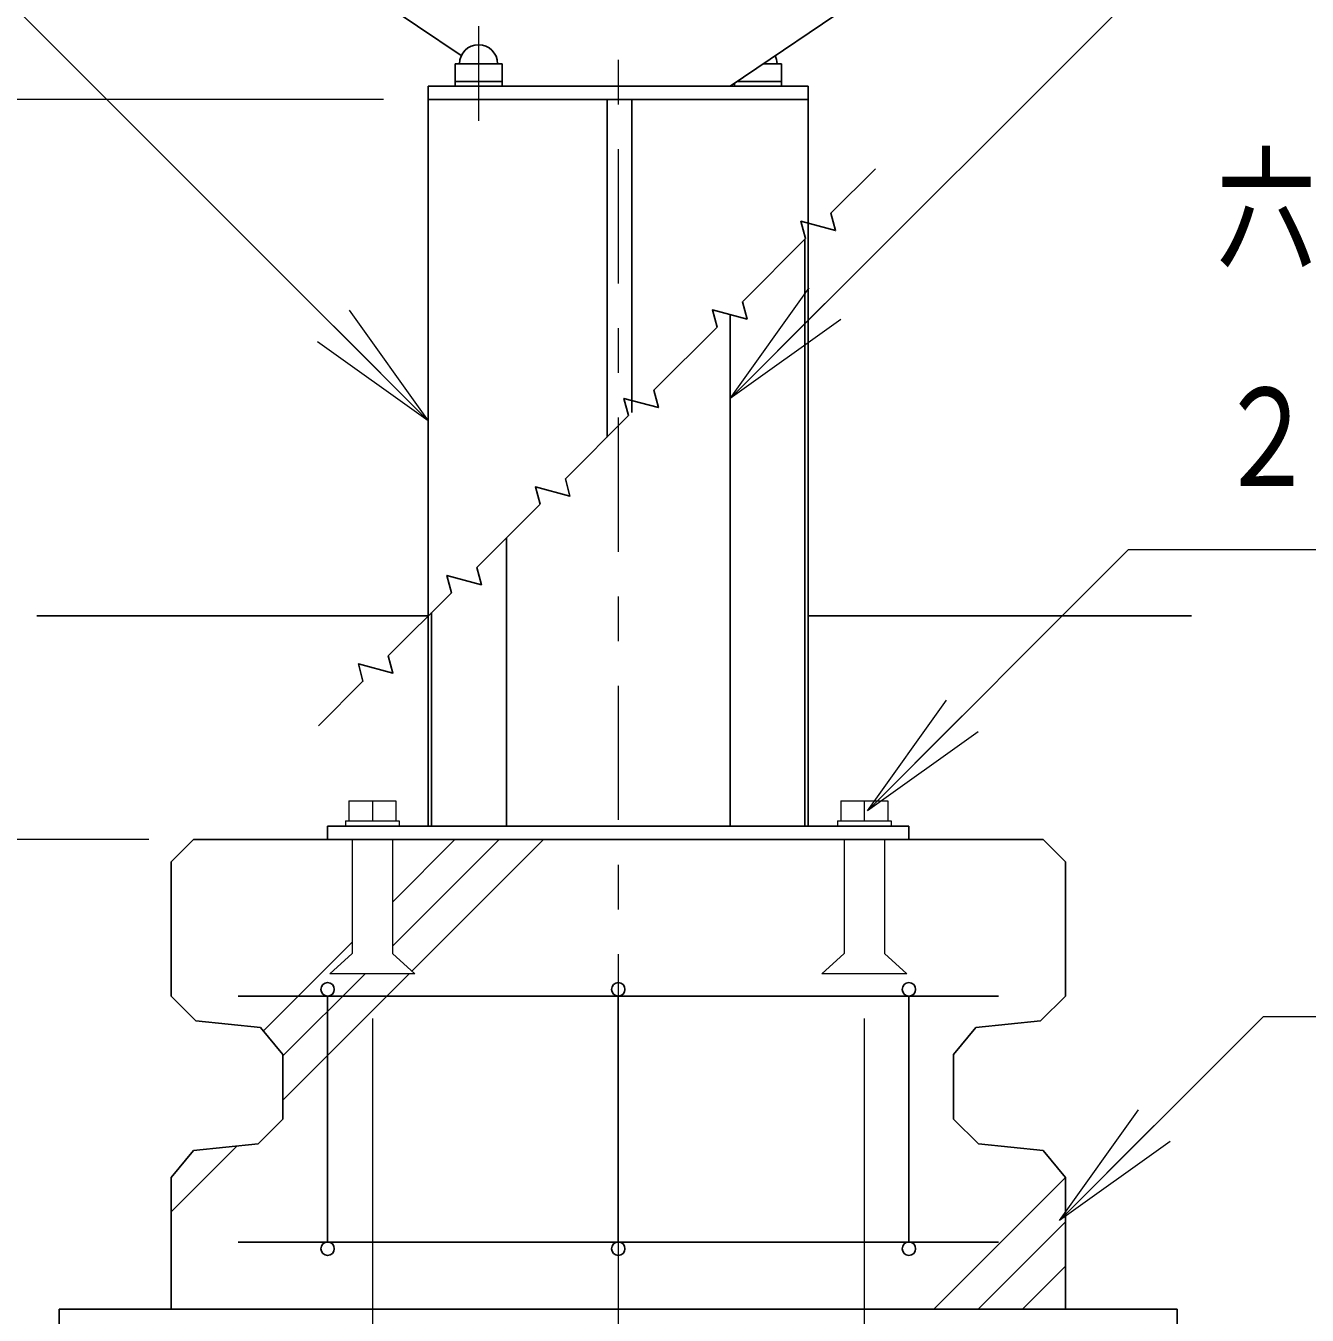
# Model space of a CAD drawing. Units: millimetres on the paper. Extents: x -365 to 10, y 0 to 257.
# Drawn here: x -200.08 to -171.43, y 78.88 to 107.72 of the extents above; entities that cross this region are included whole.
import ezdxf

# ---------------------------------------------------------------- set-up
doc = ezdxf.new("R2010")
doc.units = ezdxf.units.MM
doc.linetypes.add('USER2', pattern=[6, 3, -1, 1, -1])
doc.layers.add('LY_1', color=7, linetype='Continuous', lineweight=25)
doc.styles.add('ＭＳ ゴシック', font='')
doc.styles.get('ＭＳ ゴシック').set_extended_font_data('MS Gothic')

msp = doc.modelspace()

# ---------------------------------------------------------------- linework, layer by layer
at = {"layer": 'LY_1', "linetype": 'USER2', "lineweight": 13}
for p, q in [((-186.832, 116.959), (-186.832, 68.146)), ((-189.957, 107.708), (-189.957, 105.592))]:
    msp.add_line(p, q, dxfattribs=at)
at = {"layer": 'LY_1'}
for p, q in [((-190.342, 107.052), (-196.5, 111.206)), ((-184.332, 106.371), (-177.165, 111.206)), ((-190.482, 106.871), (-190.482, 106.371)), ((-190.482, 106.871), (-189.432, 106.871)), ((-189.432, 106.871), (-189.432, 106.371)), ((-183.182, 106.871), (-183.591, 106.871)), ((-183.182, 106.871), (-183.182, 106.371)), ((-190.482, 106.471), (-189.432, 106.471)), ((-184.232, 106.438), (-184.232, 106.371)), ((-183.182, 106.471), (-184.184, 106.471)), ((-191.082, 106.371), (-182.582, 106.371)), ((-191.082, 106.371), (-191.082, 89.821)), ((-182.582, 106.371), (-182.582, 89.821)), ((-191.082, 106.071), (-182.582, 106.071)), ((-187.082, 106.071), (-187.082, 98.521)), ((-186.532, 106.071), (-186.532, 99.071)), ((-182.657, 102.946), (-182.657, 89.821)), ((-184.332, 101.271), (-184.332, 89.821)), ((-189.332, 96.271), (-189.332, 89.821)), ((-191.007, 94.596), (-191.007, 89.821)), ((-199.832, 94.521), (-191.082, 94.521)), ((-182.582, 94.521), (-174.016, 94.521)), ((-193.332, 89.821), (-193.332, 89.521)), ((-180.332, 89.821), (-193.332, 89.821)), ((-180.332, 89.821), (-180.332, 89.521)), ((-196.332, 89.521), (-196.832, 89.021)), ((-196.332, 89.521), (-177.332, 89.521)), ((-178.832, 89.521), (-194.832, 89.521)), ((-177.332, 89.521), (-176.832, 89.021)), ((-196.832, 89.021), (-196.832, 86.021)), ((-176.832, 89.021), (-176.832, 86.021)), ((-196.832, 86.021), (-196.277, 85.465)), ((-195.332, 86.021), (-178.332, 86.021)), ((-193.332, 86.021), (-193.332, 80.521)), ((-186.832, 86.021), (-186.832, 80.521)), ((-180.332, 86.021), (-180.332, 80.521)), ((-176.832, 86.021), (-177.388, 85.465)), ((-196.277, 85.465), (-194.83, 85.321)), ((-177.388, 85.465), (-178.835, 85.321)), ((-194.83, 85.321), (-194.332, 84.712)), ((-178.835, 85.32), (-179.332, 84.712)), ((-194.332, 84.712), (-194.332, 83.271)), ((-179.332, 84.712), (-179.332, 83.271)), ((-194.332, 83.271), (-194.888, 82.715)), ((-179.332, 83.271), (-178.777, 82.715)), ((-196.335, 82.571), (-196.832, 81.962)), ((-194.888, 82.715), (-196.335, 82.571)), ((-178.777, 82.715), (-177.33, 82.571)), ((-177.33, 82.571), (-176.832, 81.962)), ((-196.832, 81.962), (-196.832, 79.021)), ((-176.832, 81.962), (-176.832, 79.021)), ((-195.332, 80.521), (-178.332, 80.521)), ((-199.332, 79.021), (-199.332, 72.521)), ((-199.332, 79.021), (-174.332, 79.021)), ((-174.332, 79.021), (-174.332, 72.521))]:
    msp.add_line(p, q, dxfattribs=at)
at = {"layer": 'LY_1', "lineweight": 13}
for p, q in [((-192.082, 106.071), (-213.332, 106.071)), ((-184.332, 99.386), (-182.565, 101.861)), ((-184.332, 99.386), (-182.211, 101.507)), ((-192.85, 101.361), (-191.082, 98.886)), ((-191.082, 98.886), (-193.204, 101.008)), ((-181.857, 101.153), (-184.332, 99.386)), ((-191.082, 98.886), (-193.557, 100.654)), ((-181.26, 90.164), (-179.493, 92.639)), ((-181.26, 90.164), (-179.139, 92.286)), ((-178.786, 91.932), (-181.26, 90.164)), ((-197.332, 89.521), (-213.332, 89.521)), ((-191.882, 87.135), (-189.496, 89.521)), ((-191.882, 88.124), (-190.486, 89.521)), ((-191.447, 86.579), (-188.506, 89.521)), ((-194.765, 85.242), (-192.782, 87.225)), ((-194.332, 83.695), (-191.506, 86.521)), ((-194.332, 84.685), (-192.496, 86.521)), ((-192.332, 85.521), (-192.332, 61.521)), ((-181.332, 85.521), (-181.332, 61.521)), ((-176.967, 81.005), (-175.2, 83.48)), ((-176.967, 81.005), (-174.846, 83.126)), ((-174.493, 82.772), (-176.967, 81.005)), ((-196.832, 81.195), (-195.359, 82.668)), ((-179.773, 79.021), (-176.832, 81.962)), ((-178.783, 79.021), (-176.832, 80.971)), ((-177.793, 79.021), (-176.832, 79.981))]:
    msp.add_line(p, q, dxfattribs=at)
at = {"layer": 'LY_1', "color": 32, "lineweight": 13}
for p, q in [((-192.857, 90.386), (-192.857, 89.936)), ((-192.857, 90.386), (-191.807, 90.386)), ((-192.332, 90.386), (-192.332, 89.936)), ((-191.807, 90.386), (-191.807, 89.936)), ((-181.857, 90.386), (-181.857, 89.936)), ((-181.857, 90.386), (-180.807, 90.386)), ((-181.332, 90.386), (-181.332, 89.936)), ((-180.807, 90.386), (-180.807, 89.936)), ((-192.932, 89.936), (-192.932, 89.821)), ((-192.932, 89.936), (-191.732, 89.936)), ((-191.732, 89.936), (-191.732, 89.821)), ((-181.932, 89.936), (-181.932, 89.821)), ((-181.932, 89.936), (-180.732, 89.936)), ((-180.732, 89.936), (-180.732, 89.821)), ((-192.782, 89.521), (-192.782, 86.971)), ((-191.882, 89.521), (-191.882, 86.971)), ((-181.782, 89.521), (-181.782, 86.971)), ((-180.882, 89.521), (-180.882, 86.971)), ((-192.782, 86.971), (-193.282, 86.521)), ((-191.382, 86.521), (-191.882, 86.971)), ((-181.782, 86.971), (-182.282, 86.521)), ((-180.382, 86.521), (-180.882, 86.971)), ((-191.382, 86.521), (-193.282, 86.521)), ((-180.382, 86.521), (-182.282, 86.521))]:
    msp.add_line(p, q, dxfattribs=at)
at = {"layer": 'LY_1', "lineweight": 13}
for points in [[(-191.082, 98.886), (-211.173, 118.977), (-235.264, 118.977)], [(-184.332, 99.386), (-174.14, 109.578), (-126.838, 109.578)], [(-181.26, 90.164), (-175.421, 96.004), (-133.957, 96.004)], [(-176.967, 81.005), (-172.405, 85.567), (-146.678, 85.567)]]:
    msp.add_lwpolyline(points, dxfattribs=at)
at = {"layer": 'LY_1'}
msp.add_lwpolyline([(-193.539, 92.064), (-192.542, 93.062), (-192.645, 93.448), (-191.872, 93.241), (-191.976, 93.627), (-190.562, 95.041), (-190.665, 95.428), (-189.892, 95.221), (-189.996, 95.607), (-188.582, 97.021), (-188.685, 97.408), (-187.913, 97.201), (-188.016, 97.587), (-186.602, 99.001), (-186.705, 99.388), (-185.933, 99.181), (-186.036, 99.567), (-184.622, 100.981), (-184.726, 101.367), (-183.953, 101.16), (-184.056, 101.547), (-182.642, 102.961), (-182.746, 103.347), (-181.973, 103.14), (-182.076, 103.527), (-181.079, 104.524)], dxfattribs=at)
for centre in [(-193.332, 86.171), (-186.832, 86.171), (-180.332, 86.171), (-193.332, 80.371), (-186.832, 80.371), (-180.332, 80.371)]:
    msp.add_circle(centre, 0.15, dxfattribs=at)
for centre, start, end in [((-189.957, 106.871), 360, 180), ((-183.707, 106.871), 0, 25.2072)]:
    msp.add_arc(centre, 0.425, start, end, dxfattribs=at)

# ---------------------------------------------------------------- texts
at = {"layer": 'LY_1', "char_height": 2.199, "attachment_point": 4, "style": 'ＭＳ ゴシック'}
for s, insert in [('\\T1.64;\\W0.75;六角ボルト', (-173.462, 103.504)), ('\\T1.64;\\W0.75;２－Ｍ１２Ｘ２５Ｌ\u3000ＳＵＳ', (-173.462, 98.504))]:
    msp.add_mtext(s, dxfattribs=dict(at, insert=insert))

doc.saveas('drawing.dxf')
